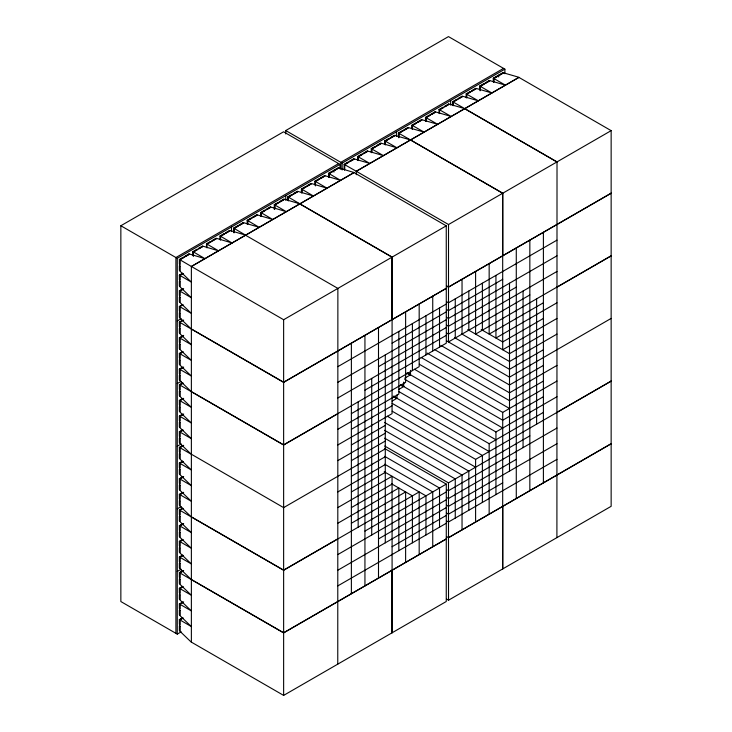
<?xml version="1.0" encoding="UTF-8"?>
<svg xmlns="http://www.w3.org/2000/svg" width="732" height="732" viewBox="0 0 732 732"><rect width="100%" height="100%" fill="white"/><g stroke="black" fill="none" stroke-linecap="round" stroke-linejoin="round"><path stroke-width="1.1" d="M181.216 631.835L177.263 634.113L120.853 601.548L120.853 225.749L283.577 131.797L339.996 164.371L339.996 168.927M285.745 133.965L285.745 130.552L448.478 36.6L504.888 69.165L504.888 73.722M338.632 163.584L175.909 257.536L175.909 633.336M503.534 68.387L340.801 162.33L340.801 169.174M120.853 225.749L177.263 258.314L339.996 164.371M285.745 130.552L342.164 163.117L504.888 69.165M179.367 259.448L183.439 257.106L183.979 257.417L179.907 259.769L179.367 259.448L179.367 264.151L179.907 264.462L179.907 259.769M192.928 251.625L197 249.273L197.539 249.585L193.468 251.936L192.928 251.625L192.928 255.386M206.488 243.793L210.56 241.45L211.1 241.761L207.028 244.104L206.488 243.793L206.488 247.553M220.048 235.969L224.12 233.618L224.66 233.929L220.588 236.28L220.048 235.969L220.048 239.721M233.609 228.137L237.68 225.785L238.22 226.096L234.149 228.448L233.609 228.137L233.609 231.898M247.169 220.305L251.241 217.962L251.781 218.273L247.709 220.625L247.169 220.305L247.169 224.065M260.729 212.481L264.801 210.13L265.341 210.441L261.269 212.792L260.729 212.481L260.729 216.233M274.29 204.649L278.361 202.297L278.901 202.618L274.829 204.96L274.29 204.649L274.29 209.343M287.85 196.816L291.922 194.474L292.461 194.785L288.39 197.137L287.85 196.816L287.85 200.577M301.41 188.993L305.482 186.642L306.022 186.953L301.95 189.304L301.41 188.993L301.41 192.754M314.97 181.161L319.042 178.809L319.582 179.13L315.51 181.472L314.97 181.161L314.97 184.922M328.531 173.338L332.603 170.986L333.142 171.297L329.071 173.649L328.531 173.338L328.531 177.089M333.957 170.199L338.028 167.857L338.568 168.168L334.497 170.519L333.957 170.199L333.957 172.084M344.132 164.334L348.194 161.982L348.734 162.294L344.671 164.645L344.132 164.334L344.132 169.028L344.671 169.339L344.671 164.645M357.692 156.502L361.754 154.15L362.294 154.461L358.232 156.813L357.692 156.502L357.692 160.262M371.252 148.669L375.315 146.327L375.855 146.638L371.792 148.989L371.252 148.669L371.252 152.43M384.812 140.846L388.875 138.494L389.415 138.805L385.352 141.157L384.812 140.846L384.812 144.597M398.373 133.014L402.435 130.662L402.975 130.982L398.913 133.325L398.373 133.014L398.373 136.774M411.933 125.181L415.996 122.839L416.535 123.15L412.473 125.501L411.933 125.181L411.933 128.942M425.493 117.358L429.556 115.006L430.096 115.317L426.033 117.669L425.493 117.358L425.493 121.119M439.054 109.526L443.116 107.174L443.656 107.494L439.593 109.837L439.054 109.526L439.054 113.286M452.614 101.702L456.677 99.351L457.216 99.662L453.154 102.013L452.614 101.702L452.614 105.454M466.174 93.87L470.237 91.518L470.777 91.829L466.714 94.181L466.174 93.87L466.174 97.631M479.734 86.037L483.797 83.695L484.337 84.006L480.274 86.358L479.734 86.037L479.734 89.798M493.295 78.214L497.357 75.863L497.897 76.174L493.835 78.525L493.295 78.214L493.295 81.966M498.712 75.076L502.783 72.733L503.323 73.044L499.261 75.396L498.712 75.076L498.712 76.961M182.707 273.658L179.779 275.342L191.372 282.122L179.779 270.959L179.779 259.686L189.542 254.05L204.933 258.634L193.34 251.863L203.103 246.217L218.493 250.802L206.9 244.03L216.663 238.394L232.053 242.969L220.46 236.198L230.223 230.562L245.613 235.146L234.02 228.375L243.783 222.738L259.174 227.313L247.581 220.542L257.344 214.906L272.734 219.481L261.141 212.71L270.904 207.074L286.294 211.658L274.701 204.887L284.464 199.25L299.855 203.825L392.114 257.097L392.059 413.644L337.818 444.965M288.262 200.44L288.262 197.054L298.025 191.418L313.415 196.002L301.822 189.222L311.585 183.586L326.975 188.17L315.382 181.399L325.145 175.762L340.536 180.337L328.942 173.566L338.706 167.93L354.096 172.514L191.372 266.457L191.372 642.257L179.779 631.103L179.779 619.83L182.707 618.137M344.534 170.199L344.534 164.563L354.297 158.926L369.825 163.428L358.094 156.74L358.094 160.116M358.094 156.74L367.857 151.103L383.385 155.605L371.655 148.907L371.655 152.293M371.655 148.907L381.418 143.271L396.945 147.773L385.215 141.075L385.215 144.46M385.215 141.075L394.978 135.438L410.506 139.94L502.664 193.275L502.719 349.759L556.961 318.447M398.775 137.762L398.775 133.251L408.538 127.615L424.066 132.117L412.336 125.419L412.336 128.805M412.336 125.419L422.099 119.783L437.626 124.284L425.896 117.587L425.896 120.972M425.896 117.587L435.659 111.95L451.187 116.452L439.456 109.763L449.219 104.127L464.747 108.629L453.017 101.931L453.017 105.317M453.017 101.931L462.78 96.295L478.307 100.796L466.577 94.108L466.577 97.484M466.577 94.108L476.34 88.471L491.867 92.973L480.137 86.275L480.137 90.786M480.137 86.275L489.9 80.639L505.428 85.141L493.697 78.443L493.697 81.828M493.697 78.443L503.46 72.807L518.988 77.308L356.264 171.261L344.534 164.563M183.165 273.548L179.907 275.424L179.907 280.118L179.367 279.807L179.367 275.113L182.625 273.228M183.165 289.204L179.907 291.08L179.907 295.783L179.367 295.463L179.367 290.769L182.625 288.893M183.677 320.067L179.779 322.318L191.372 329.089L179.779 317.935L179.779 306.662L191.372 313.433L179.779 302.279L179.779 291.007L183.677 288.747M179.367 306.424L179.907 306.745L179.907 311.439L179.367 311.127L179.367 306.424L182.625 304.549M179.779 306.662L183.165 304.86M177.263 320.955L181.216 318.676M179.367 322.089L179.907 322.4L179.907 327.094L179.367 326.783L179.367 322.089L182.625 320.204M183.165 336.18L179.907 338.056L179.907 342.75L179.367 342.439L179.367 337.745L183.439 335.393M182.707 351.946L179.779 353.638L191.372 360.409L179.779 349.255L179.779 337.983L183.677 335.723M183.165 351.836L179.907 353.712L179.907 358.415L179.367 358.104L179.367 353.4L182.625 351.525M183.165 367.491L179.907 369.376L179.907 374.07L179.367 373.759L179.367 369.056L182.625 367.18M182.707 383.266L179.779 384.95L191.372 391.721L179.779 380.567L179.779 369.294L183.677 367.043M446.255 225.84L354.041 172.606L191.427 266.494L283.632 319.728L446.255 225.84L446.3 343.189L364.939 390.156M529.84 294.959L448.478 341.935L448.524 224.532L611.147 130.644L611.147 506.315L448.524 600.203L446.566 599.069M177.263 383.586L181.216 381.308M183.165 383.156L179.907 385.032L179.907 389.726L179.367 389.415L179.367 384.721L182.625 382.836M183.165 398.812L179.907 400.688L179.907 405.391L179.367 405.07L179.367 400.377L182.625 398.501M183.677 414.019L179.779 416.27L191.372 423.041L179.779 411.887L179.779 400.614L183.677 398.354M183.165 414.468L179.907 416.343L179.907 421.046L179.367 420.735L179.367 416.032L182.625 414.156M183.165 430.123L179.907 432.008L179.907 436.702L179.367 436.391L179.367 431.697L182.625 429.812M183.677 445.331L179.779 447.591L191.372 454.362L179.779 443.199L179.779 431.926L182.707 430.233M611.147 193.147L448.524 287.036L446.566 285.901M611.147 193.275L448.478 287.127L446.511 285.992M177.263 446.218L181.216 443.94M183.165 445.788L179.907 447.664L179.907 452.358L179.367 452.047L179.367 447.353L182.625 445.468M337.818 366.668L446.3 304.036M556.961 240.151L448.478 302.783L446.511 301.657M183.165 461.444L179.907 463.319L179.907 468.023L179.367 467.711L179.367 463.008L182.625 461.133M183.677 476.651L179.779 478.902L191.372 485.673L179.779 474.519L179.779 463.246L182.707 461.553M392.059 343.189L446.3 311.869M502.719 279.304L448.478 310.615L446.511 309.48M337.818 382.333L446.3 319.701M556.961 255.816L448.478 318.447L446.511 317.313M183.165 477.099L179.907 478.984L179.907 483.678L179.367 483.367L179.367 478.664L182.625 476.788M378.499 366.668L446.3 327.524M516.28 287.127L448.478 326.271L446.511 325.145M337.818 397.988L446.3 335.357M556.961 271.471L448.478 334.103L446.511 332.969M183.165 492.764L179.907 494.64L179.907 499.334L179.367 499.023L179.367 494.329L182.625 492.444M183.677 523.618L179.779 525.878L191.372 532.649L179.779 521.495L179.779 510.222L191.372 516.993L179.779 505.83L179.779 494.558L183.677 492.307M611.147 255.779L475.599 334.103L475.599 271.471M337.763 413.745L283.632 444.992L191.427 391.757M557.015 287.164L611.147 255.907M177.263 508.85L181.216 506.571M404.695 378.17L410.506 374.821L502.719 428.055M179.367 509.984L179.907 510.296L179.907 514.999L179.367 514.678L179.367 509.984L182.625 508.109M179.779 510.222L183.165 508.42M351.378 413.644L405.62 382.333L405.62 311.869M543.4 302.792L489.159 334.103L489.159 263.639M398.885 389.36L403.725 386.56L495.939 439.795M337.818 429.309L398.839 394.072L398.839 331.44M556.961 302.792L495.939 338.019L495.939 275.388M392.105 401.099L396.945 398.3L489.159 451.543M183.165 524.075L179.907 525.951L179.907 530.654L179.367 530.343L179.367 525.64L182.625 523.764M351.378 429.309L392.059 405.821M543.4 318.447L502.719 341.935L481.217 329.519M183.165 539.731L179.907 541.616L179.907 546.31L179.367 545.999L179.367 541.305L182.625 539.42M182.707 555.506L179.779 557.189L191.372 563.969L179.779 552.806L179.779 541.534L182.707 539.841M351.378 444.965L385.279 425.393M543.4 334.103L509.499 353.675L467.748 329.574M337.818 460.62L385.279 433.216M556.961 334.103L509.499 361.507L461.425 333.755M183.165 555.396L179.907 557.272L179.907 561.966L179.367 561.654L179.367 556.961L182.625 555.076M351.378 460.62L385.279 441.048M543.4 349.759L509.499 369.331L454.563 337.617M385.279 448.881L283.632 507.624L191.427 454.261M611.147 318.411L509.499 377.163L446.511 340.801M177.263 571.482L181.216 569.203M183.165 571.052L179.907 572.927L179.907 577.63L179.367 577.31L179.367 572.616L182.625 570.74M182.707 586.817L179.779 588.51L191.372 595.281L179.779 584.127L179.779 572.854L183.677 570.594M351.378 476.276L385.279 456.704M543.4 365.424L509.499 384.995L440.829 345.348M337.818 491.941L385.279 464.536M556.961 365.424L509.499 392.819L434.945 349.777M183.165 586.707L179.907 588.592L179.907 593.286L179.367 592.975L179.367 588.272L182.625 586.396M351.378 491.941L385.279 472.369M543.4 381.079L509.499 400.651L427.095 353.08M337.818 507.596L392.059 476.276L392.114 632.768M502.664 568.947L502.719 412.4L556.961 381.079M183.165 602.372L179.907 604.248L179.907 608.942L179.367 608.631L179.367 603.937L182.625 602.052M179.779 619.83L191.372 626.601L179.779 615.438L179.779 604.165L183.677 601.914M351.378 507.596L392.059 484.108M543.4 396.735L502.719 420.223L414.431 369.248M337.818 523.252L398.839 488.024L398.839 550.656M404.705 379.295L495.939 431.972L556.961 396.735M183.165 618.028L179.907 619.903L179.907 624.606L179.367 624.286L179.367 619.592L182.625 617.716M351.378 523.252L405.62 491.941L405.62 562.396M398.903 391.611L489.159 443.711L543.4 412.4M337.763 538.88L283.632 570.137L191.427 516.893M557.015 412.299L611.147 381.052M392.215 411.228L475.599 459.367L611.147 381.171M364.939 531.084L446.3 484.108L384.501 448.432M384.712 446.044L448.478 482.855L529.84 435.879M337.818 554.572L446.3 491.941M556.961 428.055L448.478 490.687L446.511 489.552M378.499 538.917L446.3 499.764M516.28 459.367L448.478 498.51L446.511 497.385M337.818 570.228L446.3 507.596M556.961 443.711L448.478 506.343L446.511 505.208M392.059 546.74L446.3 515.429M502.719 482.855L448.478 514.175L446.511 513.041M337.818 585.884L446.3 523.252M556.961 459.367L448.478 521.998L446.511 520.873M446.3 538.917L283.632 632.768L191.427 579.534M448.478 537.663L611.147 443.683M446.255 539.008L283.632 632.896L191.427 579.653M611.147 443.802L448.524 537.691L446.511 536.529M191.427 642.165L283.632 695.4L446.255 601.512L446.3 484.108M406.26 373.192L410.506 374.821L410.506 370.346M400.541 385.343L403.725 386.56L403.725 382.086M393.761 397.083L396.945 398.3L396.945 394.951M398.775 133.251L410.506 139.94M407.642 373.183L410.506 374.821L407.843 372.698M400.862 384.922L403.725 386.56L401.063 384.437M393.13 396.122L396.945 398.3L394.283 396.177M611.147 130.644L518.933 77.409L356.319 171.288L448.524 224.532M464.802 108.656L557.015 161.891L556.906 537.627M464.692 108.72L556.906 161.955M410.56 139.977L502.774 193.211L502.774 255.715M299.8 203.917L392.004 257.161L392.004 319.664M245.559 235.237L337.873 288.408L337.763 664.144M421.211 357.509L509.499 408.483M419.335 364.252L502.719 412.4M179.367 275.113L179.907 275.424M392.123 403.35L482.379 455.46L482.379 502.427M179.367 290.769L179.907 291.08M387.31 416.224L475.599 467.199M384.456 422.41L468.819 471.115L468.819 510.259M384.538 430.288L462.038 475.031L462.038 529.831M384.629 438.166L455.258 478.938L455.258 518.091M191.427 328.997L283.632 382.232L446.255 288.353L283.632 382.36L191.427 329.125M179.367 337.745L179.907 338.056M384.593 456.31L439.52 488.024L439.52 527.168M384.675 464.189L432.74 491.941L432.74 546.74M179.367 353.4L179.907 353.712M384.218 471.747L425.96 495.857L425.96 535.001M391.803 483.962L412.4 495.857L412.4 542.824M179.367 369.056L179.907 369.376M179.367 384.721L179.907 385.032M191.427 391.629L283.632 444.873L419.18 366.668L419.18 304.036M179.367 400.377L179.907 400.688M179.367 416.032L179.907 416.343M179.367 431.697L179.907 432.008M179.367 447.353L179.907 447.664M179.367 463.008L179.907 463.319M179.367 478.664L179.907 478.984M179.367 494.329L179.907 494.64M191.427 517.021L283.632 570.255L419.18 491.941L419.18 554.572M179.367 525.64L179.907 525.951M179.367 541.305L179.907 541.616M179.367 556.961L179.907 557.272M179.367 572.616L179.907 572.927M179.367 588.272L179.907 588.592M179.367 603.937L179.907 604.248M179.367 619.592L179.907 619.903M288.262 197.054L299.855 203.825M179.779 259.686L191.372 266.457M179.779 291.007L191.372 297.778L179.779 286.624L179.779 275.342M179.779 337.983L191.372 344.754L179.779 333.591L179.779 322.318M179.779 369.294L191.372 376.065L179.779 364.911L179.779 353.638M179.779 400.614L191.372 407.385L179.779 396.232L179.779 384.95M179.779 431.926L191.372 438.697L179.779 427.543L179.779 416.27M179.779 463.246L191.372 470.017L179.779 458.863L179.779 447.591M179.779 494.558L191.372 501.329L179.779 490.175L179.779 478.902M179.779 541.534L191.372 548.305L179.779 537.151L179.779 525.878M179.779 572.854L191.372 579.625L179.779 568.471L179.779 557.189M179.779 604.165L191.372 610.936L179.779 599.783L179.779 588.51M543.4 232.328L543.4 482.855M536.62 298.876L536.62 424.139M529.84 240.151L529.84 490.687M523.06 291.043L523.06 447.627M516.28 247.983L516.28 498.519M509.499 283.211L509.499 471.115M502.774 506.379L502.774 568.883M495.939 431.972L495.939 494.603M493.835 78.525L493.835 82.286M489.159 443.711L489.159 514.175M482.379 283.211L482.379 330.187M480.274 86.358L480.274 90.109M475.599 459.367L475.599 521.998M468.819 291.043L468.819 330.187M466.714 94.181L466.714 97.942M462.038 279.304L462.038 334.103M455.258 298.876L455.258 338.019M453.154 102.013L453.154 105.765M450.647 100.485L450.647 105.042M448.478 482.855L448.524 600.203M439.456 109.763L439.593 113.597M439.52 307.952L439.52 347.096M432.74 296.213L432.74 351.012M426.033 117.669L426.033 121.43M425.96 315.785L425.96 354.928M412.473 125.501L412.473 129.253M412.4 323.608L412.4 370.584M398.913 133.325L398.913 137.085M396.405 131.797L396.405 136.353M392.004 570.319L392.004 632.832M385.352 141.157L385.352 144.918M385.279 354.928L385.279 542.824M378.499 327.524L378.499 578.06M371.792 148.989L371.792 152.741M371.719 378.417L371.719 535.001M364.939 335.357L364.939 585.884M358.232 156.813L358.232 160.573M358.158 401.905L358.158 527.168M356.264 171.261L356.319 174.701M351.378 343.189L351.378 593.716M342.164 163.117L342.164 169.952M329.071 173.649L329.071 177.4M328.942 173.566L328.942 176.952M315.51 181.472L315.51 185.233M315.382 181.399L315.382 185.91M301.95 189.304L301.95 193.065M301.822 189.222L301.822 192.608M288.39 197.137L288.39 200.888M285.745 195.682L285.745 200.239M283.632 319.728L283.632 695.4M274.829 204.96L274.829 208.721M274.701 204.887L274.701 209.398M261.269 212.792L261.269 216.553M261.141 212.71L261.141 216.096M247.709 220.625L247.709 224.376M247.581 220.542L247.581 223.928M234.149 228.448L234.149 232.209M234.02 228.375L234.02 232.877M231.504 227.002L231.504 231.559M220.588 236.28L220.588 240.041M220.46 236.198L220.46 239.584M206.9 244.03L207.028 247.864M193.468 251.936L193.468 255.697M193.34 251.863L193.34 256.365M177.263 258.314L177.263 634.113M188.865 253.977L184.793 256.319L185.333 256.63L189.405 254.288L188.865 253.977M202.425 246.144L198.354 248.496L198.894 248.807L202.965 246.455L202.425 246.144M215.986 238.312L211.914 240.663L212.454 240.974L216.526 238.623L215.986 238.312M229.546 230.489L225.474 232.831L226.014 233.151L230.086 230.8L229.546 230.489M243.106 222.656L239.035 225.008L239.574 225.319L243.646 222.967L243.106 222.656M256.667 214.824L252.595 217.175L253.135 217.486L257.207 215.144L256.667 214.824M270.227 207L266.155 209.343L266.695 209.663L270.767 207.312L270.227 207M283.787 199.168L279.716 201.52L280.255 201.831L284.327 199.479L283.787 199.168M297.348 191.336L293.276 193.687L293.816 193.998L297.887 191.656L297.348 191.336M310.908 183.512L306.836 185.864L307.376 186.175L311.448 183.824L310.908 183.512M324.468 175.68L320.396 178.032L320.936 178.343L325.008 175.991L324.468 175.68M353.62 158.853L349.548 161.196L350.097 161.516L354.16 159.164L353.62 158.853M367.18 151.021L363.109 153.372L363.658 153.683L367.72 151.332L367.18 151.021M380.741 143.188L376.669 145.54L377.218 145.851L381.281 143.509L380.741 143.188M394.301 135.365L390.229 137.708L390.778 138.028L394.841 135.676L394.301 135.365M407.861 127.533L403.79 129.884L404.339 130.195L408.401 127.844L407.861 127.533M421.422 119.7L417.35 122.052L417.899 122.363L421.961 120.021L421.422 119.7M434.982 111.877L430.91 114.229L431.459 114.54L435.522 112.188L434.982 111.877M448.542 104.045L444.47 106.396L445.019 106.707L449.082 104.356L448.542 104.045M462.102 96.221L458.031 98.564L458.58 98.884L462.642 96.532L462.102 96.221M475.663 88.389L471.591 90.741L472.14 91.052L476.203 88.7L475.663 88.389M489.223 80.557L485.151 82.908L485.7 83.219L489.763 80.877L489.223 80.557M179.907 266.027L179.367 265.716L179.367 270.41L179.907 270.73L179.907 266.027M179.907 281.683L179.367 281.372L179.367 286.075L179.907 286.386L179.907 281.683M179.907 297.348L179.367 297.036L179.367 301.73L179.907 302.042L179.907 297.348M179.907 313.003L179.367 312.692L179.367 317.386L179.907 317.697L179.907 313.003M179.907 328.659L179.367 328.348L179.367 333.042L179.907 333.362L179.907 328.659M179.907 344.324L179.367 344.003L179.367 348.707L179.907 349.018L179.907 344.324M179.907 359.979L179.367 359.668L179.367 364.362L179.907 364.673L179.907 359.979M179.907 375.635L179.367 375.324L179.367 380.018L179.907 380.338L179.907 375.635M179.907 391.291L179.367 390.98L179.367 395.683L179.907 395.994L179.907 391.291M179.907 406.955L179.367 406.644L179.367 411.338L179.907 411.649L179.907 406.955M179.907 422.611L179.367 422.3L179.367 426.994L179.907 427.305L179.907 422.611M179.907 438.267L179.367 437.956L179.367 442.65L179.907 442.97L179.907 438.267M179.907 453.932L179.367 453.611L179.367 458.314L179.907 458.625L179.907 453.932M179.907 469.587L179.367 469.276L179.367 473.97L179.907 474.281L179.907 469.587M179.907 485.243L179.367 484.932L179.367 489.626L179.907 489.946L179.907 485.243M179.907 500.898L179.367 500.587L179.367 505.29L179.907 505.602L179.907 500.898M179.907 516.563L179.367 516.243L179.367 520.946L179.907 521.257L179.907 516.563M179.907 532.219L179.367 531.908L179.367 536.602L179.907 536.913L179.907 532.219M179.907 547.875L179.367 547.563L179.367 552.257L179.907 552.578L179.907 547.875M179.907 563.539L179.367 563.219L179.367 567.922L179.907 568.233L179.907 563.539M179.907 579.195L179.367 578.884L179.367 583.578L179.907 583.889L179.907 579.195M179.907 594.851L179.367 594.54L179.367 599.234L179.907 599.545L179.907 594.851M179.907 610.506L179.367 610.195L179.367 614.898L179.907 615.209L179.907 610.506M179.907 626.171L179.367 625.851L179.367 630.554L179.907 630.865L179.907 626.171"/></g></svg>
